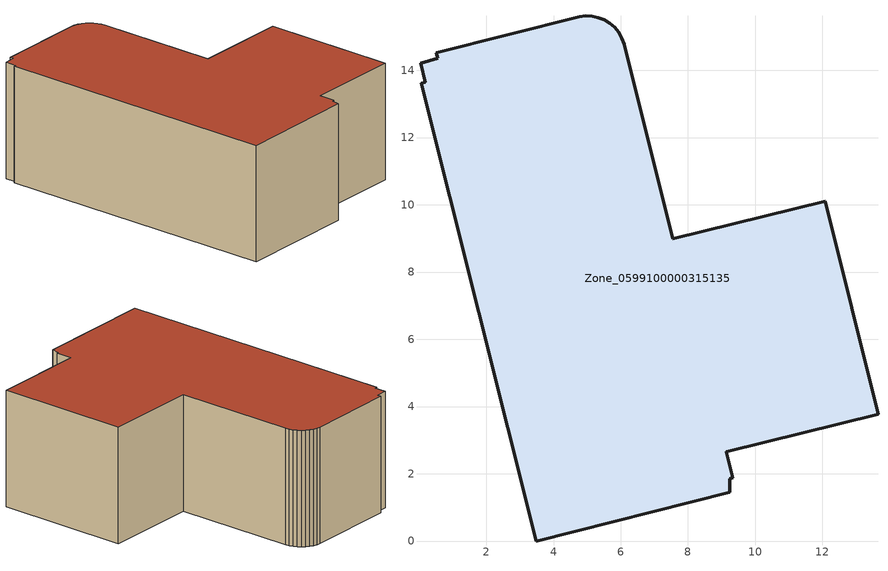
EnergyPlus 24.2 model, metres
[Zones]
Zone_0599100000315135
 floor ground (C_G): 13.65,3.77 9.13,2.65 9.32,1.88 9.23,1.85 9.23,1.45 3.48,0 0.07,13.61 0.18,13.65 0.04,14.21 0.56,14.36 0.52,14.52 4.77,15.59 4.96,15.62 5.15,15.61 5.34,15.57 5.51,15.5 5.68,15.4 5.82,15.28 5.94,15.13 6.04,14.96 6.1,14.78 7.55,8.99 12.08,10.11 z0
 wall outside (C_F): 5.94,15.13 5.82,15.28 5.68,15.4 5.51,15.5 5.34,15.57 5.15,15.61 4.96,15.62 4.77,15.59 0.52,14.52 0.56,14.36 0.04,14.21 0.18,13.65 0.07,13.61 3.48,0 9.23,1.45 9.23,1.85 9.32,1.88 9.13,2.65 13.65,3.77 12.08,10.11 7.55,8.99 6.1,14.78 6.04,14.96 5.94,15.13 z0:5.76
 roof outside (C_R): 4.77,15.59 0.52,14.52 0.56,14.36 0.04,14.21 0.18,13.65 0.07,13.61 3.48,0 9.23,1.45 9.23,1.85 9.32,1.88 9.13,2.65 13.65,3.77 12.08,10.11 7.55,8.99 6.1,14.78 6.04,14.96 5.94,15.13 5.82,15.28 5.68,15.4 5.51,15.5 5.34,15.57 5.15,15.61 4.96,15.62 z5.76
[BUILDING]
Pand.0599100000315135: North Axis=0; Terrain=City; Loads Convergence Tolerance Value=0.04; Temperature Convergence Tolerance Value=0.4; Solar Distribution=FullExterior; Maximum Number of Warmup Days=25; Minimum Number of Warmup Days=1
[Site:Location]
Rotterdam.The.Hague.AP_ZH_NLD Design_Conditions: Latitude=51.96; Longitude=4.45; Time Zone=1; Elevation=-4.5
[SITE:GROUNDTEMPERATURE:BUILDINGSURFACE]
18, 18, 18, 18, 18, 18, 18, 18, 18, 18, 18, 18
[MATERIAL] Thermal Absorptance=0.9; Solar Absorptance=0.7; Visible Absorptance=0.7
Name | Roughness | Thickness | Conductivity | Density | Specific Heat
G.D.1992-2005 | MediumSmooth | 0.15 | 0.06 | 540 | 1210
F.D.1992-2005 | Rough | 0.3 | 0.12 | 1920 | 840
R.D.1992-2005 | MediumRough | 0.2 | 0.08 | 1500 | 1000
[CONSTRUCTION]
C_G: G.D.1992-2005
C_F: F.D.1992-2005
C_R: R.D.1992-2005
[ZONE]
Zone_0599100000315135: Type=1; Multiplier=1; Ceiling Height=Autocalculate; Volume=Autocalculate; Floor Area=autocalculate; Part of Total Floor Area=Yes
[ZONEINFILTRATION:DESIGNFLOWRATE]
Infil_Zone_0599100000315135: Zone or ZoneList or Space or SpaceList=Zone_0599100000315135; Schedule=AlwaysOn; Design Flow Rate Calculation Method=Flow/Area; Flow Rate per Floor Area=0.0021; Constant Term Coefficient=1; Temperature Term Coefficient=0; Velocity Term Coefficient=0; Velocity Squared Term Coefficient=0
[HVACTEMPLATE:ZONE:IDEALLOADSAIRSYSTEM]
Zone_0599100000315135: Maximum Heating Supply Air Temperature=50; Minimum Cooling Supply Air Temperature=13; Maximum Heating Supply Air Humidity Ratio=0.0156; Minimum Cooling Supply Air Humidity Ratio=0.0077; Heating Limit=NoLimit; Cooling Limit=NoLimit; Dehumidification Control Type=ConstantSensibleHeatRatio; Cooling Sensible Heat Ratio=0.7; Dehumidification Setpoint=60; Humidification Control Type=None; Humidification Setpoint=30; Outdoor Air Method=None; Outdoor Air Flow Rate per Person=0.00944; Outdoor Air Flow Rate per Zone Floor Area=0; Outdoor Air Flow Rate per Zone=0; Demand Controlled Ventilation Type=None; Outdoor Air Economizer Type=NoEconomizer; Heat Recovery Type=None; Sensible Heat Recovery Effectiveness=0.7; Latent Heat Recovery Effectiveness=0.65
[ZONECONTROL:THERMOSTAT]
ThermostatControl_Zone_0599100000315135: Zone or ZoneList=Zone_0599100000315135; Control Type Schedule=DualSetpointControlType; Control 1=Thermostat_Zone_0599100000315135; Temperature Difference Between Cutout And Setpoint=0
[THERMOSTATSETPOINT:DUALSETPOINT]
Thermostat_Zone_0599100000315135: Heating Setpoint Temperature Schedule=HeatingSetpoint_Zone_0599100000315135; Cooling Setpoint Temperature Schedule=CoolingSetpoint_Zone_0599100000315135
[SCHEDULE:COMPACT]
HeatingSetpoint_Zone_0599100000315135: Through: 12/31, For: AllDays, Until: 24:00, 21
CoolingSetpoint_Zone_0599100000315135: Through: 12/31, For: AllDays, Until: 24:00, 24
DualSetpointControlType: Through: 12/31, For: AllDays, Until: 24:00, 4
AlwaysOn: Through: 12/31, For: AllDays, Until: 24:00, 1
